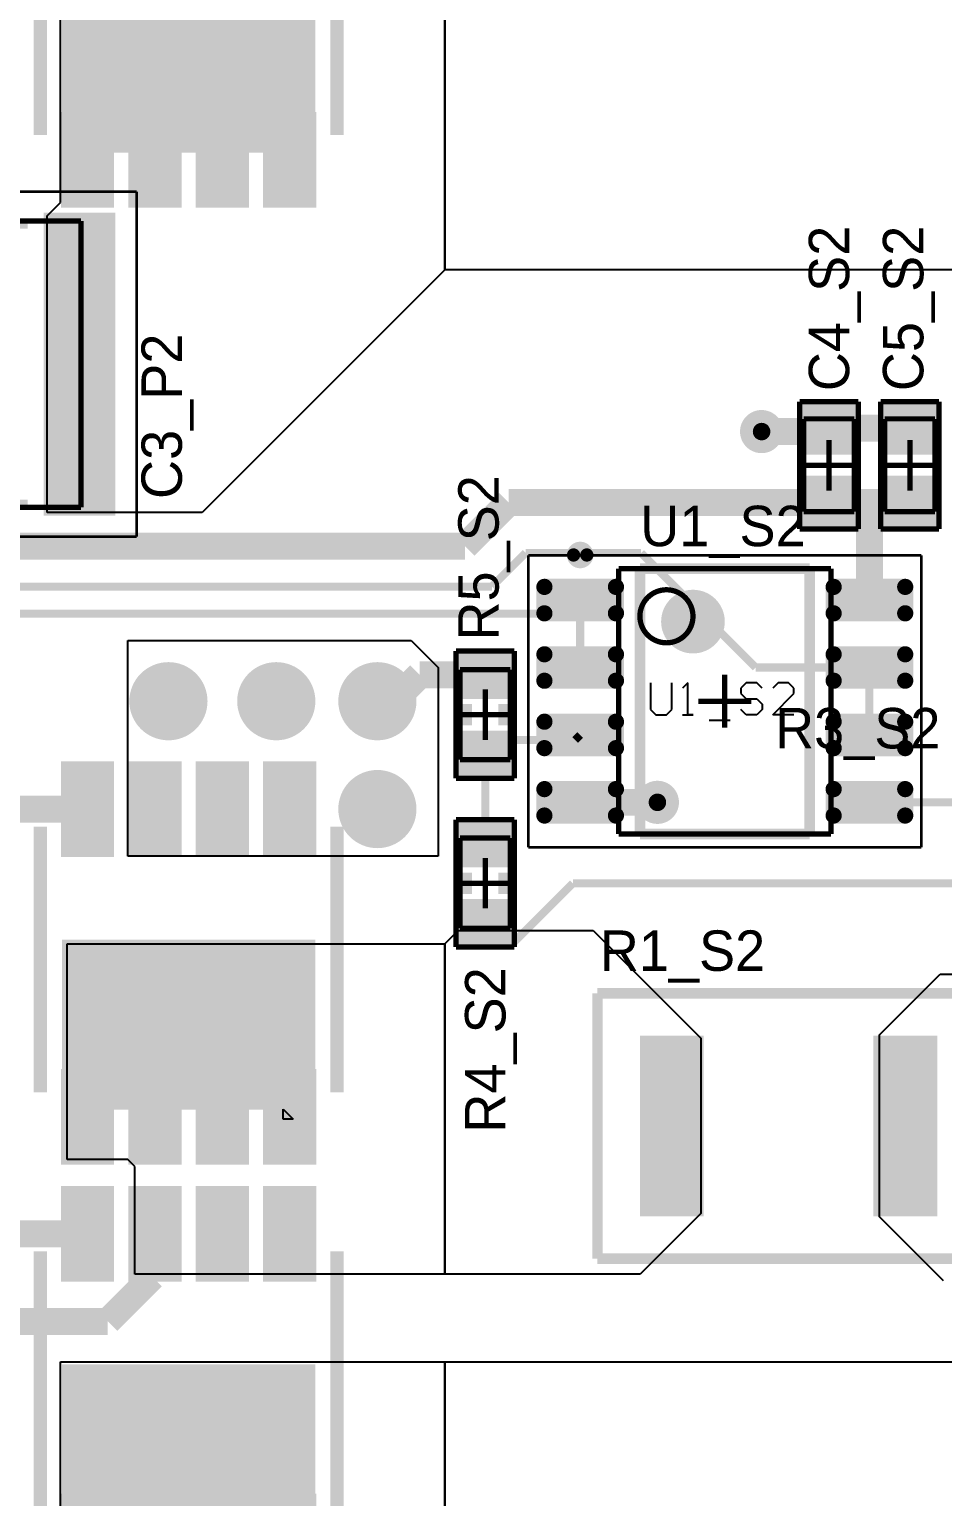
# Model space of a CAD drawing. Header units: millimetres. Extents: x 0.99 to 5.75, y 0.99 to 4.93.
# Drawn here: x 3.882 to 4.559, y 2.495 to 3.583 of the extents above; entities that cross this region are included whole.
import ezdxf

# ---------------------------------------------------------------- set-up
doc = ezdxf.new("R2010")
doc.units = ezdxf.units.MM
doc.header["$MEASUREMENT"] = 0
for name, color, linetype in [('BottomLayer', 5, 'Continuous'), ('BottomSolder', 6, 'Continuous'), ('Mechanical1', 6, 'Continuous'), ('Mechanical13', 56, 'Continuous'), ('Mechanical15', 56, 'Continuous'), ('MultiLayer', 9, 'Continuous'), ('TopLayer', 1, 'Continuous'), ('TopOverlay', 2, 'Continuous'), ('TopPaste', 8, 'Continuous'), ('TopSolder', 216, 'Continuous'), ('ViaHoleLayer', 16, 'Continuous')]:
    doc.layers.add(name, color=color, linetype=linetype)

# ---------------------------------------------------------------- blocks, each defined once
blk = doc.blocks.new('TPH2900ENH_8')
at = {"layer": 'TopLayer'}
for points in [[(-0.031496, -0.015748), (0.031496, -0.015748), (-0.031496, 0.015748), (0.031496, 0.015748)], [(0.1009449, -0.165), (0.2190551, -0.165), (0.1009449, 0.015), (0.2190551, 0.015)], [(0.1968505, -0.015748), (0.2598425, -0.015748), (0.1968505, 0.015748), (0.2598425, 0.015748)], [(-0.031496, -0.065748), (0.031496, -0.065748), (-0.031496, -0.034252), (0.031496, -0.034252)], [(0.1968505, -0.065748), (0.2598425, -0.065748), (0.1968505, -0.034252), (0.2598425, -0.034252)], [(-0.031496, -0.115748), (0.031496, -0.115748), (-0.031496, -0.084252), (0.031496, -0.084252)], [(0.1968505, -0.115748), (0.2598425, -0.115748), (0.1968505, -0.084252), (0.2598425, -0.084252)], [(-0.031496, -0.165748), (0.031496, -0.165748), (-0.031496, -0.134252), (0.031496, -0.134252)], [(0.1968505, -0.165748), (0.2598425, -0.165748), (0.1968505, -0.134252), (0.2598425, -0.134252)]]:
    blk.add_solid(points, dxfattribs=at)
at = {"layer": 'TopOverlay', "const_width": 0.01}
for points in [[(0.21, 0.035), (0.0131496, 0.035)], [(0.21, -0.185), (0.0131496, -0.185)]]:
    blk.add_lwpolyline(points, dxfattribs=at)
at = {"layer": 'TopPaste'}
for points in [[(-0.031496, -0.015748), (0.031496, -0.015748), (-0.031496, 0.015748), (0.031496, 0.015748)], [(0.1009449, -0.165), (0.2190551, -0.165), (0.1009449, 0.015), (0.2190551, 0.015)], [(0.1968505, -0.015748), (0.2598425, -0.015748), (0.1968505, 0.015748), (0.2598425, 0.015748)], [(-0.031496, -0.065748), (0.031496, -0.065748), (-0.031496, -0.034252), (0.031496, -0.034252)], [(0.1968505, -0.065748), (0.2598425, -0.065748), (0.1968505, -0.034252), (0.2598425, -0.034252)], [(-0.031496, -0.115748), (0.031496, -0.115748), (-0.031496, -0.084252), (0.031496, -0.084252)], [(0.1968505, -0.115748), (0.2598425, -0.115748), (0.1968505, -0.084252), (0.2598425, -0.084252)], [(-0.031496, -0.165748), (0.031496, -0.165748), (-0.031496, -0.134252), (0.031496, -0.134252)], [(0.1968505, -0.165748), (0.2598425, -0.165748), (0.1968505, -0.134252), (0.2598425, -0.134252)]]:
    blk.add_solid(points, dxfattribs=at)
at = {"layer": 'TopSolder'}
for points in [[(-0.035496, -0.019748), (0.035496, -0.019748), (-0.035496, 0.019748), (0.035496, 0.019748)], [(0.0969449, -0.169), (0.2230551, -0.169), (0.0969449, 0.019), (0.2230551, 0.019)], [(0.1928505, -0.019748), (0.2638425, -0.019748), (0.1928505, 0.019748), (0.2638425, 0.019748)], [(-0.035496, -0.069748), (0.035496, -0.069748), (-0.035496, -0.030252), (0.035496, -0.030252)], [(0.1928505, -0.069748), (0.2638425, -0.069748), (0.1928505, -0.030252), (0.2638425, -0.030252)], [(-0.035496, -0.119748), (0.035496, -0.119748), (-0.035496, -0.080252), (0.035496, -0.080252)], [(0.1928505, -0.119748), (0.2638425, -0.119748), (0.1928505, -0.080252), (0.2638425, -0.080252)], [(-0.035496, -0.169748), (0.035496, -0.169748), (-0.035496, -0.130252), (0.035496, -0.130252)], [(0.1928505, -0.169748), (0.2638425, -0.169748), (0.1928505, -0.130252), (0.2638425, -0.130252)]]:
    blk.add_solid(points, dxfattribs=at)
blk = doc.blocks.new('TPH2900ENH_9')
at = {"layer": 'TopLayer'}
for points in [[(-0.031496, -0.015748), (0.031496, -0.015748), (-0.031496, 0.015748), (0.031496, 0.015748)], [(0.1009449, -0.165), (0.2190551, -0.165), (0.1009449, 0.015), (0.2190551, 0.015)], [(0.1968505, -0.015748), (0.2598425, -0.015748), (0.1968505, 0.015748), (0.2598425, 0.015748)], [(-0.031496, -0.065748), (0.031496, -0.065748), (-0.031496, -0.034252), (0.031496, -0.034252)], [(0.1968505, -0.065748), (0.2598425, -0.065748), (0.1968505, -0.034252), (0.2598425, -0.034252)], [(-0.031496, -0.115748), (0.031496, -0.115748), (-0.031496, -0.084252), (0.031496, -0.084252)], [(0.1968505, -0.115748), (0.2598425, -0.115748), (0.1968505, -0.084252), (0.2598425, -0.084252)], [(-0.031496, -0.165748), (0.031496, -0.165748), (-0.031496, -0.134252), (0.031496, -0.134252)], [(0.1968505, -0.165748), (0.2598425, -0.165748), (0.1968505, -0.134252), (0.2598425, -0.134252)]]:
    blk.add_solid(points, dxfattribs=at)
at = {"layer": 'TopOverlay', "const_width": 0.01}
for points in [[(0.21, 0.035), (0.0131496, 0.035)], [(0.21, -0.185), (0.0131496, -0.185)]]:
    blk.add_lwpolyline(points, dxfattribs=at)
at = {"layer": 'TopPaste'}
for points in [[(-0.031496, -0.015748), (0.031496, -0.015748), (-0.031496, 0.015748), (0.031496, 0.015748)], [(0.1009449, -0.165), (0.2190551, -0.165), (0.1009449, 0.015), (0.2190551, 0.015)], [(0.1968505, -0.015748), (0.2598425, -0.015748), (0.1968505, 0.015748), (0.2598425, 0.015748)], [(-0.031496, -0.065748), (0.031496, -0.065748), (-0.031496, -0.034252), (0.031496, -0.034252)], [(0.1968505, -0.065748), (0.2598425, -0.065748), (0.1968505, -0.034252), (0.2598425, -0.034252)], [(-0.031496, -0.115748), (0.031496, -0.115748), (-0.031496, -0.084252), (0.031496, -0.084252)], [(0.1968505, -0.115748), (0.2598425, -0.115748), (0.1968505, -0.084252), (0.2598425, -0.084252)], [(-0.031496, -0.165748), (0.031496, -0.165748), (-0.031496, -0.134252), (0.031496, -0.134252)], [(0.1968505, -0.165748), (0.2598425, -0.165748), (0.1968505, -0.134252), (0.2598425, -0.134252)]]:
    blk.add_solid(points, dxfattribs=at)
at = {"layer": 'TopSolder'}
for points in [[(-0.035496, -0.019748), (0.035496, -0.019748), (-0.035496, 0.019748), (0.035496, 0.019748)], [(0.0969449, -0.169), (0.2230551, -0.169), (0.0969449, 0.019), (0.2230551, 0.019)], [(0.1928505, -0.019748), (0.2638425, -0.019748), (0.1928505, 0.019748), (0.2638425, 0.019748)], [(-0.035496, -0.069748), (0.035496, -0.069748), (-0.035496, -0.030252), (0.035496, -0.030252)], [(0.1928505, -0.069748), (0.2638425, -0.069748), (0.1928505, -0.030252), (0.2638425, -0.030252)], [(-0.035496, -0.119748), (0.035496, -0.119748), (-0.035496, -0.080252), (0.035496, -0.080252)], [(0.1928505, -0.119748), (0.2638425, -0.119748), (0.1928505, -0.080252), (0.2638425, -0.080252)], [(-0.035496, -0.169748), (0.035496, -0.169748), (-0.035496, -0.130252), (0.035496, -0.130252)], [(0.1928505, -0.169748), (0.2638425, -0.169748), (0.1928505, -0.130252), (0.2638425, -0.130252)]]:
    blk.add_solid(points, dxfattribs=at)
blk = doc.blocks.new('D0008A_N_17')
at = {"layer": 'Mechanical1'}
for p, q in [((-0.055, 0.0136144), (-0.055, -0.0060643)), ((-0.0392571, -0.0060643), (-0.0392571, 0.0136144)), ((-0.0274499, 0.0136144), (-0.0313856, 0.0096786)), ((-0.0274499, -0.01), (-0.0274499, 0.0136144)), ((0.0158431, 0.0136144), (0.0119074, 0.0096786)), ((0.0237146, 0.0136144), (0.0158431, 0.0136144)), ((0.0276503, 0.0096786), (0.0237146, 0.0136144)), ((0.0394575, 0.0136144), (0.0355218, 0.0096786)), ((0.047329, 0.0136144), (0.0394575, 0.0136144)), ((0.0512647, 0.0096786), (0.047329, 0.0136144)), ((0.0119074, 0.0096786), (0.0119074, 0.0057429)), ((0.0119074, 0.0057429), (0.0158431, 0.0018072)), ((0.0158431, 0.0018072), (0.0237146, 0.0018072)), ((0.0237146, 0.0018072), (0.0276503, -0.0021285)), ((0.0355218, -0.01), (0.0512647, 0.0057429)), ((0.0512647, 0.0057429), (0.0512647, 0.0096786)), ((-0.055, -0.0060643), (-0.0510643, -0.01)), ((-0.0510643, -0.01), (-0.0431928, -0.01)), ((-0.0431928, -0.01), (-0.0392571, -0.0060643)), ((-0.0313856, -0.01), (-0.0235141, -0.01)), ((-0.0235141, -0.01), (-0.0274499, -0.01)), ((0.0158431, -0.01), (0.0119074, -0.0060643)), ((0.0237146, -0.01), (0.0158431, -0.01)), ((0.0276503, -0.0060643), (0.0237146, -0.01)), ((0.0276503, -0.0021285), (0.0276503, -0.0060643)), ((0.0512647, -0.01), (0.0355218, -0.01)), ((-0.011707, -0.0139357), (0.0040359, -0.0139357))]:
    blk.add_line(p, q, dxfattribs=at)
at = {"layer": 'Mechanical13', "const_width": 0.003937}
for points in [[(-0.0787402, -0.0984252), (-0.0787402, 0.0984252)], [(-0.0787402, 0.0984252), (0.0787401, 0.0984252)], [(0.0787401, -0.0984252), (0.0787401, 0.0984252)], [(-0.0787402, -0.0984252), (0.0787401, -0.0984252)]]:
    blk.add_lwpolyline(points, dxfattribs=at)
at = {"layer": 'Mechanical13'}
for points, const_width in [([(-0.0236221, 0.0629921, 1), (-0.0629921, 0.0629921, 1)], 0.003937), ([(-0.0639763, 0.0629921, 1), (-0.0620079, 0.0629921, 1)], 0.0019685), ([(-0.0246063, 0.0629921, 1), (-0.0226379, 0.0629921, 1)], 0.0019685)]:
    blk.add_lwpolyline(points, format="xyb", close=True, dxfattribs=dict(at, const_width=const_width))
at = {"layer": 'Mechanical15'}
for points, const_width in [([(-0.1456693, -0.1082677), (-0.1456693, 0.1082677)], 0.0019685), ([(-0.1456693, 0.1082677), (0.1456693, 0.1082677)], 0.0019685), ([(0.1456693, -0.1082677), (0.1456693, 0.1082677)], 0.0019685), ([(0, -0.019685), (0, 0.019685)], 0.003937), ([(-0.0196851, 0), (0.019685, 0)], 0.003937), ([(-0.1456693, -0.1082677), (0.1456693, -0.1082677)], 0.0019685)]:
    blk.add_lwpolyline(points, dxfattribs=dict(at, const_width=const_width))
at = {"layer": 'TopLayer', "const_width": 0.0020079}
for points in [[(-0.1348228, 0.0848031, 1), (-0.132815, 0.0848031, 1)], [(-0.081752, 0.0848031, 1), (-0.0797442, 0.0848031, 1)], [(0.0797441, 0.0848031, 1), (0.0817519, 0.0848031, 1)], [(0.1328149, 0.0848031, 1), (0.1348227, 0.0848031, 1)], [(-0.1348228, 0.0651969, 1), (-0.132815, 0.0651969, 1)], [(-0.081752, 0.0651969, 1), (-0.0797442, 0.0651969, 1)], [(0.0797441, 0.0651969, 1), (0.0817519, 0.0651969, 1)], [(0.1328149, 0.0651969, 1), (0.1348227, 0.0651969, 1)], [(-0.1348228, 0.0348031, 1), (-0.132815, 0.0348031, 1)], [(-0.081752, 0.0348031, 1), (-0.0797442, 0.0348031, 1)], [(0.0797441, 0.0348031, 1), (0.0817519, 0.0348031, 1)], [(0.1328149, 0.0348031, 1), (0.1348227, 0.0348031, 1)], [(-0.1348228, 0.0151969, 1), (-0.132815, 0.0151969, 1)], [(-0.081752, 0.0151969, 1), (-0.0797442, 0.0151969, 1)], [(0.0797441, 0.0151969, 1), (0.0817519, 0.0151969, 1)], [(0.1328149, 0.0151969, 1), (0.1348227, 0.0151969, 1)], [(-0.1348228, -0.0151969, 1), (-0.132815, -0.0151969, 1)], [(-0.081752, -0.0151969, 1), (-0.0797442, -0.0151969, 1)], [(0.0797441, -0.0151969, 1), (0.0817519, -0.0151969, 1)], [(0.1328149, -0.0151969, 1), (0.1348227, -0.0151969, 1)], [(-0.1348228, -0.0348031, 1), (-0.132815, -0.0348031, 1)], [(-0.081752, -0.0348031, 1), (-0.0797442, -0.0348031, 1)], [(0.0797441, -0.0348031, 1), (0.0817519, -0.0348031, 1)], [(0.1328149, -0.0348031, 1), (0.1348227, -0.0348031, 1)], [(-0.1348228, -0.0651969, 1), (-0.132815, -0.0651969, 1)], [(-0.081752, -0.0651969, 1), (-0.0797442, -0.0651969, 1)], [(0.0797441, -0.0651969, 1), (0.0817519, -0.0651969, 1)], [(0.1328149, -0.0651969, 1), (0.1348227, -0.0651969, 1)], [(-0.1348228, -0.0848031, 1), (-0.132815, -0.0848031, 1)], [(-0.081752, -0.0848031, 1), (-0.0797442, -0.0848031, 1)], [(0.0797441, -0.0848031, 1), (0.0817519, -0.0848031, 1)], [(0.1328149, -0.0848031, 1), (0.1348227, -0.0848031, 1)]]:
    blk.add_lwpolyline(points, format="xyb", close=True, dxfattribs=at)
at = {"layer": 'TopLayer'}
for points in [[(-0.0787402, 0.0651969), (-0.0787402, 0.0848031), (-0.1358268, 0.0651969), (-0.1358268, 0.0848031)], [(-0.0807481, 0.063189), (-0.0807481, 0.086811), (-0.1338189, 0.063189), (-0.1338189, 0.086811)], [(0.1358267, 0.0651969), (0.1358267, 0.0848031), (0.0787401, 0.0651969), (0.0787401, 0.0848031)], [(0.1338188, 0.063189), (0.1338188, 0.086811), (0.080748, 0.063189), (0.080748, 0.086811)], [(-0.0787402, 0.0151969), (-0.0787402, 0.0348031), (-0.1358268, 0.0151969), (-0.1358268, 0.0348031)], [(-0.0807481, 0.013189), (-0.0807481, 0.036811), (-0.1338189, 0.013189), (-0.1338189, 0.036811)], [(0.1358267, 0.0151969), (0.1358267, 0.0348031), (0.0787401, 0.0151969), (0.0787401, 0.0348031)], [(0.1338188, 0.013189), (0.1338188, 0.036811), (0.080748, 0.013189), (0.080748, 0.036811)], [(-0.0787402, -0.0348031), (-0.0787402, -0.0151969), (-0.1358268, -0.0348031), (-0.1358268, -0.0151969)], [(-0.0807481, -0.036811), (-0.0807481, -0.013189), (-0.1338189, -0.036811), (-0.1338189, -0.013189)], [(0.1358267, -0.0348031), (0.1358267, -0.0151969), (0.0787401, -0.0348031), (0.0787401, -0.0151969)], [(0.1338188, -0.036811), (0.1338188, -0.013189), (0.080748, -0.036811), (0.080748, -0.013189)], [(-0.0787402, -0.0848031), (-0.0787402, -0.0651969), (-0.1358268, -0.0848031), (-0.1358268, -0.0651969)], [(-0.0807481, -0.086811), (-0.0807481, -0.063189), (-0.1338189, -0.086811), (-0.1338189, -0.063189)], [(0.1358267, -0.0848031), (0.1358267, -0.0651969), (0.0787401, -0.0848031), (0.0787401, -0.0651969)], [(0.1338188, -0.086811), (0.1338188, -0.063189), (0.080748, -0.086811), (0.080748, -0.063189)]]:
    blk.add_solid(points, dxfattribs=at)
at = {"layer": 'TopOverlay'}
for points, const_width in [([(-0.1023622, 0.1084646, 1), (-0.1122048, 0.1084646, 1)], 0.0098425), ([(-0.1146654, 0.1084646, 1), (-0.1097442, 0.1084646, 1)], 0.0049212), ([(-0.1048228, 0.1084646, 1), (-0.0999016, 0.1084646, 1)], 0.0049212), ([(-0.0118111, 0.0590551, 1), (-0.0354331, 0.0590551, 1)], 0.023622), ([(-0.0413386, 0.0590551, 1), (-0.0295276, 0.0590551, 1)], 0.011811), ([(-0.0177166, 0.0590551, 1), (-0.0059056, 0.0590551, 1)], 0.011811)]:
    blk.add_lwpolyline(points, format="xyb", close=True, dxfattribs=dict(at, const_width=const_width))
at = {"layer": 'TopOverlay', "const_width": 0.007874}
for points in [[(-0.0629922, -0.0984252), (-0.0629922, 0.0984252)], [(-0.0629922, 0.0984252), (0.0629921, 0.0984252)], [(0.0629921, -0.0984252), (0.0629921, 0.0984252)], [(-0.0629922, -0.0984252), (0.0629921, -0.0984252)]]:
    blk.add_lwpolyline(points, dxfattribs=at)
at = {"layer": 'TopPaste', "const_width": 0.0020079}
for points in [[(-0.1348228, 0.0848031, 1), (-0.132815, 0.0848031, 1)], [(-0.081752, 0.0848031, 1), (-0.0797442, 0.0848031, 1)], [(0.0797441, 0.0848031, 1), (0.0817519, 0.0848031, 1)], [(0.1328149, 0.0848031, 1), (0.1348227, 0.0848031, 1)], [(-0.1348228, 0.0651969, 1), (-0.132815, 0.0651969, 1)], [(-0.081752, 0.0651969, 1), (-0.0797442, 0.0651969, 1)], [(0.0797441, 0.0651969, 1), (0.0817519, 0.0651969, 1)], [(0.1328149, 0.0651969, 1), (0.1348227, 0.0651969, 1)], [(-0.1348228, 0.0348031, 1), (-0.132815, 0.0348031, 1)], [(-0.081752, 0.0348031, 1), (-0.0797442, 0.0348031, 1)], [(0.0797441, 0.0348031, 1), (0.0817519, 0.0348031, 1)], [(0.1328149, 0.0348031, 1), (0.1348227, 0.0348031, 1)], [(-0.1348228, 0.0151969, 1), (-0.132815, 0.0151969, 1)], [(-0.081752, 0.0151969, 1), (-0.0797442, 0.0151969, 1)], [(0.0797441, 0.0151969, 1), (0.0817519, 0.0151969, 1)], [(0.1328149, 0.0151969, 1), (0.1348227, 0.0151969, 1)], [(-0.1348228, -0.0151969, 1), (-0.132815, -0.0151969, 1)], [(-0.081752, -0.0151969, 1), (-0.0797442, -0.0151969, 1)], [(0.0797441, -0.0151969, 1), (0.0817519, -0.0151969, 1)], [(0.1328149, -0.0151969, 1), (0.1348227, -0.0151969, 1)], [(-0.1348228, -0.0348031, 1), (-0.132815, -0.0348031, 1)], [(-0.081752, -0.0348031, 1), (-0.0797442, -0.0348031, 1)], [(0.0797441, -0.0348031, 1), (0.0817519, -0.0348031, 1)], [(0.1328149, -0.0348031, 1), (0.1348227, -0.0348031, 1)], [(-0.1348228, -0.0651969, 1), (-0.132815, -0.0651969, 1)], [(-0.081752, -0.0651969, 1), (-0.0797442, -0.0651969, 1)], [(0.0797441, -0.0651969, 1), (0.0817519, -0.0651969, 1)], [(0.1328149, -0.0651969, 1), (0.1348227, -0.0651969, 1)], [(-0.1348228, -0.0848031, 1), (-0.132815, -0.0848031, 1)], [(-0.081752, -0.0848031, 1), (-0.0797442, -0.0848031, 1)], [(0.0797441, -0.0848031, 1), (0.0817519, -0.0848031, 1)], [(0.1328149, -0.0848031, 1), (0.1348227, -0.0848031, 1)]]:
    blk.add_lwpolyline(points, format="xyb", close=True, dxfattribs=at)
at = {"layer": 'TopPaste'}
for points in [[(-0.0787402, 0.0651969), (-0.0787402, 0.0848031), (-0.1358268, 0.0651969), (-0.1358268, 0.0848031)], [(-0.0807481, 0.063189), (-0.0807481, 0.086811), (-0.1338189, 0.063189), (-0.1338189, 0.086811)], [(0.1358267, 0.0651969), (0.1358267, 0.0848031), (0.0787401, 0.0651969), (0.0787401, 0.0848031)], [(0.1338188, 0.063189), (0.1338188, 0.086811), (0.080748, 0.063189), (0.080748, 0.086811)], [(-0.0787402, 0.0151969), (-0.0787402, 0.0348031), (-0.1358268, 0.0151969), (-0.1358268, 0.0348031)], [(-0.0807481, 0.013189), (-0.0807481, 0.036811), (-0.1338189, 0.013189), (-0.1338189, 0.036811)], [(0.1358267, 0.0151969), (0.1358267, 0.0348031), (0.0787401, 0.0151969), (0.0787401, 0.0348031)], [(0.1338188, 0.013189), (0.1338188, 0.036811), (0.080748, 0.013189), (0.080748, 0.036811)], [(-0.0787402, -0.0348031), (-0.0787402, -0.0151969), (-0.1358268, -0.0348031), (-0.1358268, -0.0151969)], [(-0.0807481, -0.036811), (-0.0807481, -0.013189), (-0.1338189, -0.036811), (-0.1338189, -0.013189)], [(0.1358267, -0.0348031), (0.1358267, -0.0151969), (0.0787401, -0.0348031), (0.0787401, -0.0151969)], [(0.1338188, -0.036811), (0.1338188, -0.013189), (0.080748, -0.036811), (0.080748, -0.013189)], [(-0.0787402, -0.0848031), (-0.0787402, -0.0651969), (-0.1358268, -0.0848031), (-0.1358268, -0.0651969)], [(-0.0807481, -0.086811), (-0.0807481, -0.063189), (-0.1338189, -0.086811), (-0.1338189, -0.063189)], [(0.1358267, -0.0848031), (0.1358267, -0.0651969), (0.0787401, -0.0848031), (0.0787401, -0.0651969)], [(0.1338188, -0.086811), (0.1338188, -0.063189), (0.080748, -0.086811), (0.080748, -0.063189)]]:
    blk.add_solid(points, dxfattribs=at)
at = {"layer": 'TopSolder', "const_width": 0.0060079}
for points in [[(-0.1368228, 0.0848031, 1), (-0.130815, 0.0848031, 1)], [(-0.083752, 0.0848031, 1), (-0.0777442, 0.0848031, 1)], [(0.0777441, 0.0848031, 1), (0.0837519, 0.0848031, 1)], [(0.1308149, 0.0848031, 1), (0.1368227, 0.0848031, 1)], [(-0.1368228, 0.0651969, 1), (-0.130815, 0.0651969, 1)], [(-0.083752, 0.0651969, 1), (-0.0777442, 0.0651969, 1)], [(0.0777441, 0.0651969, 1), (0.0837519, 0.0651969, 1)], [(0.1308149, 0.0651969, 1), (0.1368227, 0.0651969, 1)], [(-0.1368228, 0.0348031, 1), (-0.130815, 0.0348031, 1)], [(-0.083752, 0.0348031, 1), (-0.0777442, 0.0348031, 1)], [(0.0777441, 0.0348031, 1), (0.0837519, 0.0348031, 1)], [(0.1308149, 0.0348031, 1), (0.1368227, 0.0348031, 1)], [(-0.1368228, 0.0151969, 1), (-0.130815, 0.0151969, 1)], [(-0.083752, 0.0151969, 1), (-0.0777442, 0.0151969, 1)], [(0.0777441, 0.0151969, 1), (0.0837519, 0.0151969, 1)], [(0.1308149, 0.0151969, 1), (0.1368227, 0.0151969, 1)], [(-0.1368228, -0.0151969, 1), (-0.130815, -0.0151969, 1)], [(-0.083752, -0.0151969, 1), (-0.0777442, -0.0151969, 1)], [(0.0777441, -0.0151969, 1), (0.0837519, -0.0151969, 1)], [(0.1308149, -0.0151969, 1), (0.1368227, -0.0151969, 1)], [(-0.1368228, -0.0348031, 1), (-0.130815, -0.0348031, 1)], [(-0.083752, -0.0348031, 1), (-0.0777442, -0.0348031, 1)], [(0.0777441, -0.0348031, 1), (0.0837519, -0.0348031, 1)], [(0.1308149, -0.0348031, 1), (0.1368227, -0.0348031, 1)], [(-0.1368228, -0.0651969, 1), (-0.130815, -0.0651969, 1)], [(-0.083752, -0.0651969, 1), (-0.0777442, -0.0651969, 1)], [(0.0777441, -0.0651969, 1), (0.0837519, -0.0651969, 1)], [(0.1308149, -0.0651969, 1), (0.1368227, -0.0651969, 1)], [(-0.1368228, -0.0848031, 1), (-0.130815, -0.0848031, 1)], [(-0.083752, -0.0848031, 1), (-0.0777442, -0.0848031, 1)], [(0.0777441, -0.0848031, 1), (0.0837519, -0.0848031, 1)], [(0.1308149, -0.0848031, 1), (0.1368227, -0.0848031, 1)]]:
    blk.add_lwpolyline(points, format="xyb", close=True, dxfattribs=at)
at = {"layer": 'TopSolder'}
for points in [[(-0.0807481, 0.059189), (-0.0807481, 0.090811), (-0.1338189, 0.059189), (-0.1338189, 0.090811)], [(0.1338188, 0.059189), (0.1338188, 0.090811), (0.080748, 0.059189), (0.080748, 0.090811)], [(-0.0747402, 0.0651969), (-0.0747402, 0.0848031), (-0.1398268, 0.0651969), (-0.1398268, 0.0848031)], [(0.1398267, 0.0651969), (0.1398267, 0.0848031), (0.0747401, 0.0651969), (0.0747401, 0.0848031)], [(-0.0747402, 0.0151969), (-0.0747402, 0.0348031), (-0.1398268, 0.0151969), (-0.1398268, 0.0348031)], [(-0.0807481, 0.009189), (-0.0807481, 0.040811), (-0.1338189, 0.009189), (-0.1338189, 0.040811)], [(0.1398267, 0.0151969), (0.1398267, 0.0348031), (0.0747401, 0.0151969), (0.0747401, 0.0348031)], [(0.1338188, 0.009189), (0.1338188, 0.040811), (0.080748, 0.009189), (0.080748, 0.040811)], [(-0.0807481, -0.040811), (-0.0807481, -0.009189), (-0.1338189, -0.040811), (-0.1338189, -0.009189)], [(0.1338188, -0.040811), (0.1338188, -0.009189), (0.080748, -0.040811), (0.080748, -0.009189)], [(-0.0747402, -0.0348031), (-0.0747402, -0.0151969), (-0.1398268, -0.0348031), (-0.1398268, -0.0151969)], [(0.1398267, -0.0348031), (0.1398267, -0.0151969), (0.0747401, -0.0348031), (0.0747401, -0.0151969)], [(-0.0747402, -0.0848031), (-0.0747402, -0.0651969), (-0.1398268, -0.0848031), (-0.1398268, -0.0651969)], [(-0.0807481, -0.090811), (-0.0807481, -0.059189), (-0.1338189, -0.090811), (-0.1338189, -0.059189)], [(0.1398267, -0.0848031), (0.1398267, -0.0651969), (0.0747401, -0.0848031), (0.0747401, -0.0651969)], [(0.1338188, -0.090811), (0.1338188, -0.059189), (0.080748, -0.090811), (0.080748, -0.059189)]]:
    blk.add_solid(points, dxfattribs=at)
blk = doc.blocks.new('J1_0603_18')
at = {"layer": 'Mechanical13', "const_width": 0.003937}
for points in [[(0.0334646, 0.0187009), (-0.0334645, 0.0187009)], [(-0.0334645, -0.0187007), (-0.0334645, 0.0187009)], [(0.0334646, -0.0187007), (0.0334646, 0.0187009)], [(0.0334646, -0.0187007), (-0.0334645, -0.0187007)]]:
    blk.add_lwpolyline(points, dxfattribs=at)
at = {"layer": 'Mechanical15', "const_width": 0.003937}
for points in [[(0.0472442, 0.0216536), (-0.047244, 0.0216536)], [(-0.047244, -0.0216535), (-0.047244, 0.0216536)], [(0.0472442, -0.0216535), (0.0472442, 0.0216536)], [(1e-07, -0.0187007), (1e-07, 0.0187009)], [(0.0187008, 1e-07), (-0.0187007, 1e-07)], [(0.0472442, -0.0216535), (-0.047244, -0.0216535)]]:
    blk.add_lwpolyline(points, dxfattribs=at)
at = {"layer": 'TopLayer'}
for points in [[(-0.015748, -0.0177164), (-0.015748, 0.0177166), (-0.043307, -0.0177164), (-0.043307, 0.0177166)], [(0.0433071, -0.0177164), (0.0433071, 0.0177166), (0.0157481, -0.0177164), (0.0157481, 0.0177166)]]:
    blk.add_solid(points, dxfattribs=at)
at = {"layer": 'TopOverlay', "const_width": 0.007874}
for points in [[(0.0078741, 0.0137796), (-0.007874, 0.0137796)], [(0.0078741, -0.0137795), (-0.007874, -0.0137795)]]:
    blk.add_lwpolyline(points, dxfattribs=at)
at = {"layer": 'TopPaste'}
for points in [[(-0.015748, -0.0177164), (-0.015748, 0.0177166), (-0.043307, -0.0177164), (-0.043307, 0.0177166)], [(0.0433071, -0.0177164), (0.0433071, 0.0177166), (0.0157481, -0.0177164), (0.0157481, 0.0177166)]]:
    blk.add_solid(points, dxfattribs=at)
at = {"layer": 'TopSolder'}
for points in [[(-0.011748, -0.0217164), (-0.011748, 0.0217166), (-0.047307, -0.0217164), (-0.047307, 0.0217166)], [(0.0473071, -0.0217164), (0.0473071, 0.0217166), (0.0117481, -0.0217164), (0.0117481, 0.0217166)]]:
    blk.add_solid(points, dxfattribs=at)
blk = doc.blocks.new('J1_0603_19')
at = {"layer": 'Mechanical13', "const_width": 0.003937}
for points in [[(0.0334646, 0.0187009), (-0.0334645, 0.0187009)], [(-0.0334645, -0.0187007), (-0.0334645, 0.0187009)], [(0.0334646, -0.0187007), (0.0334646, 0.0187009)], [(0.0334646, -0.0187007), (-0.0334645, -0.0187007)]]:
    blk.add_lwpolyline(points, dxfattribs=at)
at = {"layer": 'Mechanical15', "const_width": 0.003937}
for points in [[(0.0472442, 0.0216536), (-0.047244, 0.0216536)], [(-0.047244, -0.0216535), (-0.047244, 0.0216536)], [(0.0472442, -0.0216535), (0.0472442, 0.0216536)], [(1e-07, -0.0187007), (1e-07, 0.0187009)], [(0.0187008, 1e-07), (-0.0187007, 1e-07)], [(0.0472442, -0.0216535), (-0.047244, -0.0216535)]]:
    blk.add_lwpolyline(points, dxfattribs=at)
at = {"layer": 'TopLayer'}
for points in [[(-0.015748, -0.0177164), (-0.015748, 0.0177166), (-0.043307, -0.0177164), (-0.043307, 0.0177166)], [(0.0433071, -0.0177164), (0.0433071, 0.0177166), (0.0157481, -0.0177164), (0.0157481, 0.0177166)]]:
    blk.add_solid(points, dxfattribs=at)
at = {"layer": 'TopOverlay', "const_width": 0.007874}
for points in [[(0.0078741, 0.0137796), (-0.007874, 0.0137796)], [(0.0078741, -0.0137795), (-0.007874, -0.0137795)]]:
    blk.add_lwpolyline(points, dxfattribs=at)
at = {"layer": 'TopPaste'}
for points in [[(-0.015748, -0.0177164), (-0.015748, 0.0177166), (-0.043307, -0.0177164), (-0.043307, 0.0177166)], [(0.0433071, -0.0177164), (0.0433071, 0.0177166), (0.0157481, -0.0177164), (0.0157481, 0.0177166)]]:
    blk.add_solid(points, dxfattribs=at)
at = {"layer": 'TopSolder'}
for points in [[(-0.011748, -0.0217164), (-0.011748, 0.0217166), (-0.047307, -0.0217164), (-0.047307, 0.0217166)], [(0.0473071, -0.0217164), (0.0473071, 0.0217166), (0.0117481, -0.0217164), (0.0117481, 0.0217166)]]:
    blk.add_solid(points, dxfattribs=at)
blk = doc.blocks.new('R___2512_22')
at = {"layer": 'TopLayer'}
for points in [[(-0.1062991, -0.0629921), (-0.0669291, -0.0629921), (-0.1062991, 0.0629921), (-0.0669291, 0.0629921)], [(0.0669292, -0.0629921), (0.1062992, -0.0629921), (0.0669292, 0.0629921), (0.1062992, 0.0629921)]]:
    blk.add_solid(points, dxfattribs=at)
at = {"layer": 'TopOverlay', "const_width": 0.007874}
for points in [[(-0.1417322, 0.0984252), (0.1417323, 0.0984252)], [(-0.1417322, 0), (-0.1417322, 0.0984252)], [(0.1417323, -0.0984252), (0.1417323, 0.0984252)], [(-0.1417322, -0.0984252), (-0.1417322, 0)], [(-0.1417322, -0.0984252), (0.1417323, -0.0984252)]]:
    blk.add_lwpolyline(points, dxfattribs=at)
at = {"layer": 'TopPaste'}
for points in [[(-0.1062991, -0.0629921), (-0.0669291, -0.0629921), (-0.1062991, 0.0629921), (-0.0669291, 0.0629921)], [(0.0669292, -0.0629921), (0.1062992, -0.0629921), (0.0669292, 0.0629921), (0.1062992, 0.0629921)]]:
    blk.add_solid(points, dxfattribs=at)
at = {"layer": 'TopSolder'}
for points in [[(-0.1102991, -0.0669921), (-0.0629291, -0.0669921), (-0.1102991, 0.0669921), (-0.0629291, 0.0669921)], [(0.0629292, -0.0669921), (0.1102992, -0.0669921), (0.0629292, 0.0669921), (0.1102992, 0.0669921)]]:
    blk.add_solid(points, dxfattribs=at)
blk = doc.blocks.new('1608_0603__24')
at = {"layer": 'Mechanical13', "const_width": 0.003937}
for points in [[(-0.0344488, 0.0187009), (0.0344489, 0.0187009)], [(-0.0344488, 0.0187009), (-0.0344488, -0.0187007)], [(0.0344489, 0.0187009), (0.0344489, -0.0187007)], [(-0.0344488, -0.0187007), (0.0344489, -0.0187007)]]:
    blk.add_lwpolyline(points, dxfattribs=at)
at = {"layer": 'Mechanical15', "const_width": 0.003937}
for points in [[(-0.047244, 0.0216536), (0.0472441, 0.0216536)], [(-0.047244, 0.0216536), (-0.047244, -0.0216535)], [(0.0472441, 0.0216536), (0.0472441, -0.0216535)], [(1e-07, 0.0187009), (1e-07, -0.0187007)], [(-0.0187007, 1e-07), (0.0187008, 1e-07)], [(-0.047244, -0.0216535), (0.0472441, -0.0216535)]]:
    blk.add_lwpolyline(points, dxfattribs=at)
at = {"layer": 'TopLayer'}
for points in [[(-0.011811, -0.0177164), (-0.011811, 0.0177166), (-0.043307, -0.0177164), (-0.043307, 0.0177166)], [(0.0433071, -0.0177164), (0.0433071, 0.0177166), (0.0118111, -0.0177164), (0.0118111, 0.0177166)]]:
    blk.add_solid(points, dxfattribs=at)
at = {"layer": 'TopPaste'}
for points in [[(-0.011811, -0.0177164), (-0.011811, 0.0177166), (-0.043307, -0.0177164), (-0.043307, 0.0177166)], [(0.0433071, -0.0177164), (0.0433071, 0.0177166), (0.0118111, -0.0177164), (0.0118111, 0.0177166)]]:
    blk.add_solid(points, dxfattribs=at)
at = {"layer": 'TopSolder'}
for points in [[(-0.007811, -0.0217164), (-0.007811, 0.0217166), (-0.047307, -0.0217164), (-0.047307, 0.0217166)], [(0.0473071, -0.0217164), (0.0473071, 0.0217166), (0.0078111, -0.0217164), (0.0078111, 0.0217166)]]:
    blk.add_solid(points, dxfattribs=at)
blk = doc.blocks.new('1608_0603__25')
at = {"layer": 'Mechanical13', "const_width": 0.003937}
for points in [[(-0.0344488, 0.0187009), (0.0344489, 0.0187009)], [(-0.0344488, 0.0187009), (-0.0344488, -0.0187007)], [(0.0344489, 0.0187009), (0.0344489, -0.0187007)], [(-0.0344488, -0.0187007), (0.0344489, -0.0187007)]]:
    blk.add_lwpolyline(points, dxfattribs=at)
at = {"layer": 'Mechanical15', "const_width": 0.003937}
for points in [[(-0.047244, 0.0216536), (0.0472441, 0.0216536)], [(-0.047244, 0.0216536), (-0.047244, -0.0216535)], [(0.0472441, 0.0216536), (0.0472441, -0.0216535)], [(1e-07, 0.0187009), (1e-07, -0.0187007)], [(-0.0187007, 1e-07), (0.0187008, 1e-07)], [(-0.047244, -0.0216535), (0.0472441, -0.0216535)]]:
    blk.add_lwpolyline(points, dxfattribs=at)
at = {"layer": 'TopLayer'}
for points in [[(-0.011811, -0.0177164), (-0.011811, 0.0177166), (-0.043307, -0.0177164), (-0.043307, 0.0177166)], [(0.0433071, -0.0177164), (0.0433071, 0.0177166), (0.0118111, -0.0177164), (0.0118111, 0.0177166)]]:
    blk.add_solid(points, dxfattribs=at)
at = {"layer": 'TopPaste'}
for points in [[(-0.011811, -0.0177164), (-0.011811, 0.0177166), (-0.043307, -0.0177164), (-0.043307, 0.0177166)], [(0.0433071, -0.0177164), (0.0433071, 0.0177166), (0.0118111, -0.0177164), (0.0118111, 0.0177166)]]:
    blk.add_solid(points, dxfattribs=at)
at = {"layer": 'TopSolder'}
for points in [[(-0.007811, -0.0217164), (-0.007811, 0.0217166), (-0.047307, -0.0217164), (-0.047307, 0.0217166)], [(0.0473071, -0.0217164), (0.0473071, 0.0217166), (0.0078111, -0.0217164), (0.0078111, 0.0217166)]]:
    blk.add_solid(points, dxfattribs=at)
blk = doc.blocks.new('TDK_C5750_2_M_26')
at = {"layer": 'Mechanical13', "const_width": 0.003937}
for points in [[(0.1200787, 0.1062992), (-0.1200788, 0.1062992)], [(-0.1200788, 0.1062992), (-0.1200788, -0.1062992)], [(0.1200787, 0.1062992), (0.1200787, -0.1062992)], [(0.1200787, -0.1062992), (-0.1200788, -0.1062992)]]:
    blk.add_lwpolyline(points, dxfattribs=at)
at = {"layer": 'Mechanical15'}
for points, const_width in [([(0.1614173, 0.1279527), (-0.1614173, 0.1279527)], 0.0019685), ([(-0.1614173, 0.1279527), (-0.1614173, -0.1279528)], 0.0019685), ([(0.1614173, 0.1279527), (0.1614173, -0.1279528)], 0.0019685), ([(0, 0.019685), (0, -0.0196851)], 0.003937), ([(0.019685, 0), (-0.0196851, 0)], 0.003937), ([(0.1614173, -0.1279528), (-0.1614173, -0.1279528)], 0.0019685)]:
    blk.add_lwpolyline(points, dxfattribs=dict(at, const_width=const_width))
at = {"layer": 'TopLayer'}
for points in [[(-0.0964567, -0.1082677), (-0.0964567, 0.1082677), (-0.1417323, -0.1082677), (-0.1417323, 0.1082677)], [(0.1417323, -0.1082677), (0.1417323, 0.1082677), (0.0964567, -0.1082677), (0.0964567, 0.1082677)]]:
    blk.add_solid(points, dxfattribs=at)
at = {"layer": 'TopOverlay', "const_width": 0.007874}
for points in [[(0.0807086, 0.1043307), (-0.0807087, 0.1043307)], [(0.0807086, -0.1043307), (-0.0807087, -0.1043307)]]:
    blk.add_lwpolyline(points, dxfattribs=at)
at = {"layer": 'TopPaste'}
for points in [[(-0.0964567, -0.1082677), (-0.0964567, 0.1082677), (-0.1417323, -0.1082677), (-0.1417323, 0.1082677)], [(0.1417323, -0.1082677), (0.1417323, 0.1082677), (0.0964567, -0.1082677), (0.0964567, 0.1082677)]]:
    blk.add_solid(points, dxfattribs=at)
at = {"layer": 'TopSolder'}
for points in [[(-0.0924567, -0.1122677), (-0.0924567, 0.1122677), (-0.1457323, -0.1122677), (-0.1457323, 0.1122677)], [(0.1457323, -0.1122677), (0.1457323, 0.1122677), (0.0924567, -0.1122677), (0.0924567, 0.1122677)]]:
    blk.add_solid(points, dxfattribs=at)
blk = doc.blocks.new('TPH2900ENH_31')
at = {"layer": 'TopLayer'}
for points in [[(-0.031496, -0.015748), (0.031496, -0.015748), (-0.031496, 0.015748), (0.031496, 0.015748)], [(0.1009449, -0.165), (0.2190551, -0.165), (0.1009449, 0.015), (0.2190551, 0.015)], [(0.1968505, -0.015748), (0.2598425, -0.015748), (0.1968505, 0.015748), (0.2598425, 0.015748)], [(-0.031496, -0.065748), (0.031496, -0.065748), (-0.031496, -0.034252), (0.031496, -0.034252)], [(0.1968505, -0.065748), (0.2598425, -0.065748), (0.1968505, -0.034252), (0.2598425, -0.034252)], [(-0.031496, -0.115748), (0.031496, -0.115748), (-0.031496, -0.084252), (0.031496, -0.084252)], [(0.1968505, -0.115748), (0.2598425, -0.115748), (0.1968505, -0.084252), (0.2598425, -0.084252)], [(-0.031496, -0.165748), (0.031496, -0.165748), (-0.031496, -0.134252), (0.031496, -0.134252)], [(0.1968505, -0.165748), (0.2598425, -0.165748), (0.1968505, -0.134252), (0.2598425, -0.134252)]]:
    blk.add_solid(points, dxfattribs=at)
at = {"layer": 'TopOverlay', "const_width": 0.01}
for points in [[(0.21, 0.035), (0.0131496, 0.035)], [(0.21, -0.185), (0.0131496, -0.185)]]:
    blk.add_lwpolyline(points, dxfattribs=at)
at = {"layer": 'TopPaste'}
for points in [[(-0.031496, -0.015748), (0.031496, -0.015748), (-0.031496, 0.015748), (0.031496, 0.015748)], [(0.1009449, -0.165), (0.2190551, -0.165), (0.1009449, 0.015), (0.2190551, 0.015)], [(0.1968505, -0.015748), (0.2598425, -0.015748), (0.1968505, 0.015748), (0.2598425, 0.015748)], [(-0.031496, -0.065748), (0.031496, -0.065748), (-0.031496, -0.034252), (0.031496, -0.034252)], [(0.1968505, -0.065748), (0.2598425, -0.065748), (0.1968505, -0.034252), (0.2598425, -0.034252)], [(-0.031496, -0.115748), (0.031496, -0.115748), (-0.031496, -0.084252), (0.031496, -0.084252)], [(0.1968505, -0.115748), (0.2598425, -0.115748), (0.1968505, -0.084252), (0.2598425, -0.084252)], [(-0.031496, -0.165748), (0.031496, -0.165748), (-0.031496, -0.134252), (0.031496, -0.134252)], [(0.1968505, -0.165748), (0.2598425, -0.165748), (0.1968505, -0.134252), (0.2598425, -0.134252)]]:
    blk.add_solid(points, dxfattribs=at)
at = {"layer": 'TopSolder'}
for points in [[(-0.035496, -0.019748), (0.035496, -0.019748), (-0.035496, 0.019748), (0.035496, 0.019748)], [(0.0969449, -0.169), (0.2230551, -0.169), (0.0969449, 0.019), (0.2230551, 0.019)], [(0.1928505, -0.019748), (0.2638425, -0.019748), (0.1928505, 0.019748), (0.2638425, 0.019748)], [(-0.035496, -0.069748), (0.035496, -0.069748), (-0.035496, -0.030252), (0.035496, -0.030252)], [(0.1928505, -0.069748), (0.2638425, -0.069748), (0.1928505, -0.030252), (0.2638425, -0.030252)], [(-0.035496, -0.119748), (0.035496, -0.119748), (-0.035496, -0.080252), (0.035496, -0.080252)], [(0.1928505, -0.119748), (0.2638425, -0.119748), (0.1928505, -0.080252), (0.2638425, -0.080252)], [(-0.035496, -0.169748), (0.035496, -0.169748), (-0.035496, -0.130252), (0.035496, -0.130252)], [(0.1928505, -0.169748), (0.2638425, -0.169748), (0.1928505, -0.130252), (0.2638425, -0.130252)]]:
    blk.add_solid(points, dxfattribs=at)

msp = doc.modelspace()

# ---------------------------------------------------------------- linework, layer by layer
at = {"layer": 'BottomLayer'}
for points, const_width in [([(4.419, 3.285, 1), (4.431, 3.285, 1)], 0.012), ([(3.9725, 3.085, 1), (3.9975, 3.085, 1)], 0.025), ([(4.0525, 3.085, 1), (4.0775, 3.085, 1)], 0.025), ([(4.1275, 3.085, 1), (4.1525, 3.085, 1)], 0.025), ([(4.1275, 3.005, 1), (4.1525, 3.005, 1)], 0.025), ([(4.3417166, 3.01, 1), (4.3537166, 3.01, 1)], 0.012)]:
    msp.add_lwpolyline(points, format="xyb", close=True, dxfattribs=dict(at, const_width=const_width))
at = {"layer": 'BottomSolder'}
for points, const_width in [([(4.417, 3.285, 1), (4.433, 3.285, 1)], 0.016), ([(3.9705, 3.085, 1), (3.9995, 3.085, 1)], 0.029), ([(4.0505, 3.085, 1), (4.0795, 3.085, 1)], 0.029), ([(4.1255, 3.085, 1), (4.1545, 3.085, 1)], 0.029), ([(4.1255, 3.005, 1), (4.1545, 3.005, 1)], 0.029), ([(4.3397166, 3.01, 1), (4.3557166, 3.01, 1)], 0.016)]:
    msp.add_lwpolyline(points, format="xyb", close=True, dxfattribs=dict(at, const_width=const_width))
at = {"layer": 'MultiLayer'}
for points, const_width in [([(4.419, 3.285, 1), (4.431, 3.285, 1)], 0.012), ([(3.9725, 3.085, 1), (3.9975, 3.085, 1)], 0.025), ([(4.0525, 3.085, 1), (4.0775, 3.085, 1)], 0.025), ([(4.1275, 3.085, 1), (4.1525, 3.085, 1)], 0.025), ([(4.1275, 3.005, 1), (4.1525, 3.005, 1)], 0.025), ([(4.3417166, 3.01, 1), (4.3537166, 3.01, 1)], 0.012)]:
    msp.add_lwpolyline(points, format="xyb", close=True, dxfattribs=dict(at, const_width=const_width))
at = {"layer": 'TopLayer'}
for p, q in [((3.905, 3.455), (3.905, 3.62)), ((4.19, 3.4050001), (4.19, 3.62)), ((4.19, 3.62), (4.19, 3.4050001)), ((3.895, 3.445), (3.905, 3.455)), ((3.895, 3.225), (3.895, 3.445)), ((4.19, 3.4050001), (4.0100004, 3.2250003)), ((4.915, 3.4049999), (4.19, 3.4050001)), ((4.0100004, 3.2250003), (3.895, 3.225)), ((3.955, 2.97), (3.955, 3.13)), ((3.955, 3.13), (4.165, 3.13)), ((4.165, 3.13), (4.185, 3.11)), ((4.185, 3.11), (4.185, 2.97)), ((4.185, 2.97), (3.955, 2.97)), ((4.19, 2.905), (4.2, 2.915)), ((4.2, 2.915), (4.3, 2.915)), ((4.3, 2.915), (4.38, 2.835)), ((3.91, 2.745), (3.91, 2.905)), ((3.91, 2.905), (4.19, 2.905)), ((4.19, 2.66), (4.19, 2.905)), ((4.19, 2.905), (4.19, 2.66)), ((4.5125, 2.8375), (4.5575, 2.8825)), ((4.5575, 2.8825), (4.7725, 2.8825)), ((4.38, 2.835), (4.38, 2.705)), ((4.5125, 2.7025), (4.5125, 2.8375)), ((4.0699998, 2.7749998), (4.0699996, 2.7824996)), ((4.0699996, 2.7824996), (4.0774995, 2.7749996)), ((4.0774995, 2.7749996), (4.0699998, 2.7749998)), ((3.955, 2.745), (3.91, 2.745)), ((3.96, 2.74), (3.955, 2.745)), ((3.96, 2.66), (3.96, 2.74)), ((4.38, 2.705), (4.335, 2.66)), ((4.5599994, 2.6549998), (4.5125, 2.7025)), ((4.19, 2.66), (3.96, 2.66)), ((4.335, 2.66), (4.19, 2.66)), ((3.905, 2.43), (3.905, 2.595)), ((3.905, 2.595), (4.095, 2.595)), ((4.095, 2.595), (4.19, 2.595)), ((4.19, 2.3800001), (4.19, 2.595)), ((4.19, 2.595), (4.7850002, 2.595)), ((4.19, 2.595), (4.19, 2.3800001))]:
    msp.add_line(p, q, dxfattribs=at)
for points, const_width in [([(4.419, 3.285, 1), (4.431, 3.285, 1)], 0.012), ([(3.9725, 3.085, 1), (3.9975, 3.085, 1)], 0.025), ([(4.0525, 3.085, 1), (4.0775, 3.085, 1)], 0.025), ([(4.1275, 3.085, 1), (4.1525, 3.085, 1)], 0.025), ([(4.1275, 3.005, 1), (4.1525, 3.005, 1)], 0.025), ([(4.3417166, 3.01, 1), (4.3537166, 3.01, 1)], 0.012)]:
    msp.add_lwpolyline(points, format="xyb", close=True, dxfattribs=dict(at, const_width=const_width))
for points, const_width in [([(4.425, 3.285), (4.4724408, 3.285)], 0.02), ([(4.4724408, 3.285), (4.4749999, 3.2875591)], 0.02), ([(4.4749999, 3.2875591), (4.5349999, 3.2875591)], 0.02), ([(4.205, 3.2), (4.2374409, 3.2324409)], 0.02), ([(4.2374409, 3.2324409), (4.4718108, 3.2324409)], 0.02), ([(4.4749999, 3.232441), (4.5049999, 3.232441)], 0.02), ([(4.5049999, 3.232441), (4.5349999, 3.232441)], 0.02), ([(4.5049999, 3.1600001), (4.5049999, 3.232441)], 0.02), ([(3.33, 3.2), (4.205, 3.2)], 0.02), ([(4.225, 3.17), (4.25, 3.195)], 0.006), ([(4.25, 3.195), (4.3356233, 3.195)], 0.006), ([(4.3356233, 3.195), (4.4206233, 3.11)], 0.006), ([(3.365, 3.17), (4.225, 3.17)], 0.006), ([(4.5049999, 3.1600001), (4.505, 3.16)], 0.02), ([(3.39, 3.15), (4.2904331, 3.15)], 0.006), ([(4.2904331, 3.11), (4.2904331, 3.15)], 0.006), ([(4.1519063, 3.085), (4.1714338, 3.1045275)], 0.02), ([(4.1714338, 3.1045275), (4.2200001, 3.1045275)], 0.02), ([(4.22, 3.1045276), (4.2200001, 3.1045275)], 0.02), ([(4.4206233, 3.11), (4.505, 3.11)], 0.006), ([(4.505, 3.06), (4.505, 3.11)], 0.006), ([(4.14, 3.085), (4.1519063, 3.085)], 0.02), ([(4.2200001, 3.0454724), (4.2307797, 3.056252)], 0.006), ([(4.2307797, 3.056252), (4.2866851, 3.056252)], 0.006), ([(4.2866851, 3.056252), (4.2904331, 3.06)], 0.006), ([(4.2200001, 2.9795275), (4.2200001, 3.0454724)], 0.006), ([(3.8545276, 3.0050001), (3.9249999, 3.0050001)], 0.02), ([(4.2904331, 3.01), (4.3477166, 3.01)], 0.02), ([(3.9249999, 3.0050001), (3.925, 3.005)], 0.006), ([(4.505, 3.01), (4.61, 3.01)], 0.006), ([(4.24, 2.905), (4.2849999, 2.9499999)], 0.006), ([(4.2849999, 2.9499999), (4.6304724, 2.9499999)], 0.006), ([(3.8545276, 2.6900001), (3.9249999, 2.6900001)], 0.02), ([(3.973, 2.688), (3.975, 2.69)], 0.02), ([(3.9249999, 2.6900001), (3.925, 2.69)], 0.006), ([(3.973, 2.658), (3.973, 2.688)], 0.02), ([(3.94, 2.625), (3.973, 2.658)], 0.02), ([(3.7318504, 2.625), (3.94, 2.625)], 0.02)]:
    msp.add_lwpolyline(points, dxfattribs=dict(at, const_width=const_width))
at = {"layer": 'TopSolder'}
for points, const_width in [([(4.417, 3.285, 1), (4.433, 3.285, 1)], 0.016), ([(3.9705, 3.085, 1), (3.9995, 3.085, 1)], 0.029), ([(4.0505, 3.085, 1), (4.0795, 3.085, 1)], 0.029), ([(4.1255, 3.085, 1), (4.1545, 3.085, 1)], 0.029), ([(4.1255, 3.005, 1), (4.1545, 3.005, 1)], 0.029), ([(4.3397166, 3.01, 1), (4.3557166, 3.01, 1)], 0.016)]:
    msp.add_lwpolyline(points, format="xyb", close=True, dxfattribs=dict(at, const_width=const_width))
at = {"layer": 'ViaHoleLayer'}
for points, const_width in [([(4.42175, 3.285, 1), (4.42825, 3.285, 1)], 0.0065), ([(3.978, 3.085, 1), (3.992, 3.085, 1)], 0.014), ([(4.058, 3.085, 1), (4.072, 3.085, 1)], 0.014), ([(4.133, 3.085, 1), (4.147, 3.085, 1)], 0.014), ([(4.133, 3.005, 1), (4.147, 3.005, 1)], 0.014), ([(4.3444666, 3.01, 1), (4.3509666, 3.01, 1)], 0.0065)]:
    msp.add_lwpolyline(points, format="xyb", close=True, dxfattribs=dict(at, const_width=const_width))

# ---------------------------------------------------------------- block references
for name, p, rotation in [('TPH2900ENH_31', (4.075, 3.715), 270), ('TDK_C5750_2_M_26', (3.8, 3.335), 180), ('1608_0603__25', (4.475, 3.26), 90), ('1608_0603__24', (4.535, 3.26), 90), ('D0008A_N_17', (4.3977166, 3.085), 360), ('J1_0603_18', (4.22, 3.075), 270), ('TPH2900ENH_8', (4.075, 3.005), 270), ('J1_0603_19', (4.22, 2.95), 270), ('R___2512_22', (4.445, 2.77), 360), ('TPH2900ENH_9', (4.075, 2.69), 270)]:
    msp.add_blockref(name, p, dxfattribs=dict(rotation=rotation))

# ---------------------------------------------------------------- texts
at = {"layer": 'TopOverlay'}
for s, p in [('C4_S2', (4.49, 3.315)), ('C5_S2', (4.545, 3.315)), ('C3_P2', (3.995, 3.235)), ('R5_S2', (4.23, 3.13)), ('R4_S2', (4.235, 2.765))]:
    msp.add_text(s, height=0.03, rotation=90, dxfattribs=at).set_placement(p)
for s, p in [('U1_S2', (4.335, 3.2)), ('R3_S2', (4.435, 3.05)), ('R1_S2', (4.305, 2.885))]:
    msp.add_text(s, height=0.03, dxfattribs=at).set_placement(p)

doc.saveas('drawing.dxf')
